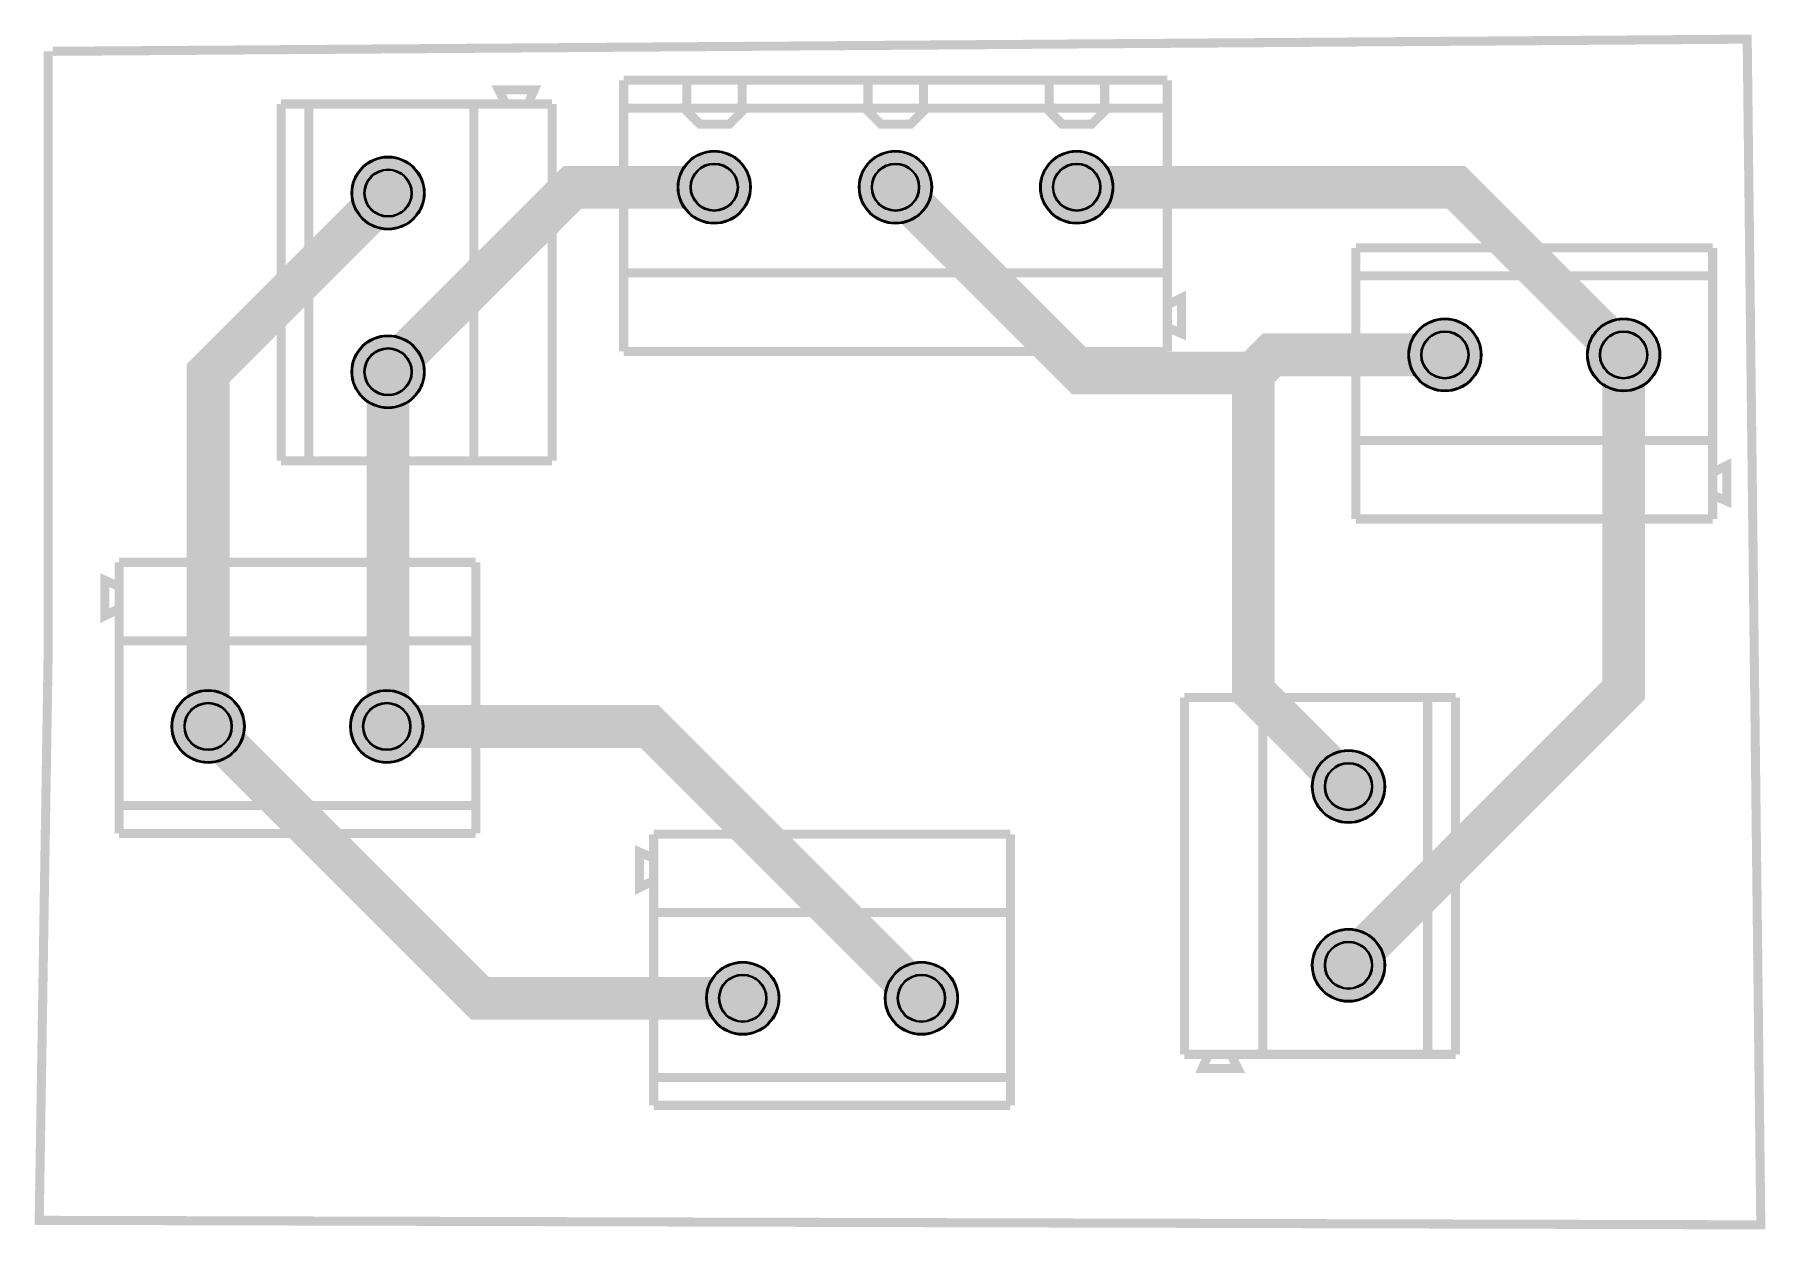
# Model space of a CAD drawing. Header units: millimetres. Extents: x 10 to 58.5, y 40.6 to 74.1.
import ezdxf

# ---------------------------------------------------------------- set-up
doc = ezdxf.new("R2010")
doc.units = ezdxf.units.MM
for name, color, linetype, true_color in [('BoardOutLine', 7, 'Continuous', 0xff00ff), ('BottomLayer', 7, 'Continuous', 0x0000ff), ('BottomSolderMaskLayer', 7, 'Continuous', 0xaa00ff), ('Multi-Layer', 7, 'Continuous', 0xc0c0c0), ('TopSilkLayer', 7, 'Continuous', 0xffcc00), ('TopSolderMaskLayer', 7, 'Continuous', 0x800080)]:
    doc.layers.add(name, color=color, linetype=linetype, true_color=true_color)

msp = doc.modelspace()

# ---------------------------------------------------------------- hatches: boundary and pattern name
at = {"layer": 'BottomSolderMaskLayer'}
for points in [[(28.058, 69.85, 1), (30.108, 69.85, 1)], [(33.138, 69.85, 1), (35.188, 69.85, 1)], [(38.218, 69.85, 1), (40.268, 69.85, 1)], [(18.914, 69.688, 1), (20.964, 69.688, 1)], [(48.54, 65.151, 1), (50.591, 65.151, 1)], [(53.549, 65.151, 1), (55.6, 65.151, 1)], [(18.914, 64.679, 1), (20.964, 64.679, 1)], [(13.869, 54.737, 1), (15.92, 54.737, 1)], [(18.878, 54.737, 1), (20.929, 54.737, 1)], [(45.838, 53.051, 1), (47.888, 53.051, 1)], [(45.838, 48.042, 1), (47.888, 48.042, 1)], [(28.855, 47.117, 1), (30.906, 47.117, 1)], [(33.864, 47.117, 1), (35.915, 47.117, 1)]]:
    msp.add_hatch(color=256, dxfattribs=at).paths.add_polyline_path(points)
at = {"layer": 'Multi-Layer'}
for points in [[(28.083, 69.85, 1), (30.083, 69.85, 1)], [(33.163, 69.85, 1), (35.163, 69.85, 1)], [(38.243, 69.85, 1), (40.243, 69.85, 1)], [(18.939, 69.688, 1), (20.939, 69.688, 1)], [(48.566, 65.151, 1), (50.566, 65.151, 1)], [(53.575, 65.151, 1), (55.575, 65.151, 1)], [(18.939, 64.679, 1), (20.939, 64.679, 1)], [(13.895, 54.737, 1), (15.895, 54.737, 1)], [(18.903, 54.737, 1), (20.903, 54.737, 1)], [(45.863, 53.051, 1), (47.863, 53.051, 1)], [(45.863, 48.042, 1), (47.863, 48.042, 1)], [(28.881, 47.117, 1), (30.881, 47.117, 1)], [(33.89, 47.117, 1), (35.89, 47.117, 1)]]:
    msp.add_hatch(color=256, dxfattribs=at).paths.add_polyline_path(points)
at = {"layer": 'TopSolderMaskLayer'}
for points in [[(28.058, 69.85, 1), (30.108, 69.85, 1)], [(33.138, 69.85, 1), (35.188, 69.85, 1)], [(38.218, 69.85, 1), (40.268, 69.85, 1)], [(18.914, 69.688, 1), (20.964, 69.688, 1)], [(48.54, 65.151, 1), (50.591, 65.151, 1)], [(53.549, 65.151, 1), (55.6, 65.151, 1)], [(18.914, 64.679, 1), (20.964, 64.679, 1)], [(13.869, 54.737, 1), (15.92, 54.737, 1)], [(18.878, 54.737, 1), (20.929, 54.737, 1)], [(45.838, 53.051, 1), (47.888, 53.051, 1)], [(45.838, 48.042, 1), (47.888, 48.042, 1)], [(28.855, 47.117, 1), (30.906, 47.117, 1)], [(33.864, 47.117, 1), (35.915, 47.117, 1)]]:
    msp.add_hatch(color=256, dxfattribs=at).paths.add_polyline_path(points)

# ---------------------------------------------------------------- linework, layer by layer
at = {"layer": 'BoardOutLine', "const_width": 0.254}
msp.add_lwpolyline([(10.541, 73.66), (58.039, 74.001), (58.42, 40.767), (10.16, 40.894), (10.414, 57.023), (10.414, 73.66)], dxfattribs=at)
at = {"layer": 'BottomLayer', "const_width": 1.2}
for points in [[(29.083, 69.85), (25.11, 69.85), (19.939, 64.679)], [(34.163, 69.85), (39.37, 64.643), (44.196, 64.643)], [(39.243, 69.85), (49.876, 69.85), (54.575, 65.151)], [(19.939, 69.688), (14.895, 64.643), (14.895, 54.737)], [(44.196, 64.643), (44.704, 65.151), (49.566, 65.151)], [(54.575, 65.151), (54.575, 55.753), (46.863, 48.042)], [(19.939, 64.679), (19.939, 54.773), (19.904, 54.737)], [(44.196, 64.643), (44.196, 55.718), (46.863, 53.051)], [(14.895, 54.737), (22.515, 47.117), (29.881, 47.117)], [(19.903, 54.737), (27.269, 54.737), (34.89, 47.117)]]:
    msp.add_lwpolyline(points, dxfattribs=at)
at = {"layer": 'BottomSolderMaskLayer'}
for centre, radius in [((29.083, 69.85), 1.025), ((34.163, 69.85), 1.025), ((39.243, 69.85), 1.025), ((19.939, 69.688), 1.025), ((19.939, 69.688), 0.667), ((29.083, 69.85), 0.667), ((34.163, 69.85), 0.667), ((39.243, 69.85), 0.667), ((49.566, 65.151), 1.025), ((54.575, 65.151), 1.025), ((19.939, 64.679), 1.025), ((49.566, 65.151), 0.667), ((54.575, 65.151), 0.667), ((19.939, 64.679), 0.667), ((14.895, 54.737), 1.025), ((14.895, 54.737), 0.667), ((19.903, 54.737), 1.025), ((19.903, 54.737), 0.667), ((46.863, 53.051), 1.025), ((46.863, 53.051), 0.667), ((46.863, 48.042), 1.025), ((46.863, 48.042), 0.667), ((29.881, 47.117), 1.025), ((34.89, 47.117), 1.025), ((29.881, 47.117), 0.667), ((34.89, 47.117), 0.667)]:
    msp.add_circle(centre, radius, dxfattribs=at)
at = {"layer": 'Multi-Layer'}
for centre, radius in [((29.083, 69.85), 1), ((34.163, 69.85), 1), ((39.243, 69.85), 1), ((19.939, 69.688), 1), ((29.083, 69.85), 0.65), ((34.163, 69.85), 0.65), ((39.243, 69.85), 0.65), ((19.939, 69.688), 0.65), ((49.566, 65.151), 1), ((54.575, 65.151), 1), ((19.939, 64.679), 1), ((49.566, 65.151), 0.65), ((54.575, 65.151), 0.65), ((19.939, 64.679), 0.65), ((14.895, 54.737), 1), ((14.895, 54.737), 0.65), ((19.903, 54.737), 1), ((19.903, 54.737), 0.65), ((46.863, 53.051), 1), ((46.863, 53.051), 0.65), ((46.863, 48.042), 1), ((46.863, 48.042), 0.65), ((29.881, 47.117), 1), ((34.89, 47.117), 1), ((29.881, 47.117), 0.65), ((34.89, 47.117), 0.65)]:
    msp.add_circle(centre, radius, dxfattribs=at)
at = {"layer": 'TopSilkLayer', "const_width": 0.254}
for points in [[(26.543, 65.25), (26.543, 72.85)], [(41.783, 72.85), (26.543, 72.85)], [(28.313, 72.84), (28.313, 71.982), (28.674, 71.621), (29.504, 71.621)], [(29.867, 72.84), (29.867, 71.982), (29.507, 71.621), (28.676, 71.621)], [(33.393, 72.84), (33.393, 71.982), (33.754, 71.621), (34.584, 71.621)], [(34.947, 72.84), (34.947, 71.982), (34.587, 71.621), (33.756, 71.621)], [(38.473, 72.84), (38.473, 71.982), (38.834, 71.621), (39.664, 71.621)], [(40.027, 72.84), (40.027, 71.982), (39.667, 71.621), (38.836, 71.621)], [(41.783, 65.25), (41.783, 72.85)], [(24.539, 72.183), (16.939, 72.183)], [(16.939, 72.183), (16.939, 62.183)], [(17.721, 72.183), (17.721, 62.183)], [(22.34, 72.183), (22.34, 62.183)], [(23.865, 72.188), (24.039, 72.583), (23.039, 72.583), (23.236, 72.188)], [(24.539, 72.183), (24.539, 62.183)], [(41.783, 72.068), (26.543, 72.068)], [(47.07, 60.551), (47.07, 68.151)], [(57.07, 68.151), (47.07, 68.151)], [(57.07, 60.551), (57.07, 68.151)], [(41.783, 67.449), (26.543, 67.449)], [(57.07, 67.369), (47.07, 67.369)], [(41.783, 65.924), (42.183, 65.75), (42.183, 66.75), (41.783, 66.553)], [(41.783, 65.25), (26.543, 65.25)], [(57.07, 62.75), (47.07, 62.75)], [(24.539, 62.183), (16.939, 62.183)], [(57.075, 61.225), (57.47, 61.051), (57.47, 62.051), (57.075, 61.854)], [(57.07, 60.551), (47.07, 60.551)], [(12.399, 59.337), (22.399, 59.337)], [(12.399, 59.337), (12.399, 51.737)], [(22.399, 59.337), (22.399, 51.737)], [(12.394, 58.663), (11.999, 58.837), (11.999, 57.837), (12.394, 58.034)], [(12.399, 57.138), (22.399, 57.138)], [(42.263, 45.546), (42.263, 55.546)], [(42.263, 55.546), (49.863, 55.546)], [(44.462, 45.546), (44.462, 55.546)], [(49.081, 45.546), (49.081, 55.546)], [(49.863, 45.546), (49.863, 55.546)], [(12.399, 52.519), (22.399, 52.519)], [(12.399, 51.737), (22.399, 51.737)], [(27.385, 51.717), (37.385, 51.717)], [(27.385, 51.717), (27.385, 44.117)], [(37.385, 51.717), (37.385, 44.117)], [(27.38, 51.043), (26.985, 51.217), (26.985, 50.217), (27.38, 50.414)], [(27.385, 49.518), (37.385, 49.518)], [(42.263, 45.546), (49.863, 45.546)], [(42.937, 45.541), (42.763, 45.146), (43.763, 45.146), (43.566, 45.541)], [(27.385, 44.899), (37.385, 44.899)], [(27.385, 44.117), (37.385, 44.117)]]:
    msp.add_lwpolyline(points, dxfattribs=at)
at = {"layer": 'TopSolderMaskLayer'}
for centre, radius in [((29.083, 69.85), 1.025), ((34.163, 69.85), 1.025), ((39.243, 69.85), 1.025), ((19.939, 69.688), 1.025), ((19.939, 69.688), 0.667), ((29.083, 69.85), 0.667), ((34.163, 69.85), 0.667), ((39.243, 69.85), 0.667), ((49.566, 65.151), 1.025), ((54.575, 65.151), 1.025), ((19.939, 64.679), 1.025), ((49.566, 65.151), 0.667), ((54.575, 65.151), 0.667), ((19.939, 64.679), 0.667), ((14.895, 54.737), 1.025), ((14.895, 54.737), 0.667), ((19.903, 54.737), 1.025), ((19.903, 54.737), 0.667), ((46.863, 53.051), 1.025), ((46.863, 53.051), 0.667), ((46.863, 48.042), 1.025), ((46.863, 48.042), 0.667), ((29.881, 47.117), 1.025), ((34.89, 47.117), 1.025), ((29.881, 47.117), 0.667), ((34.89, 47.117), 0.667)]:
    msp.add_circle(centre, radius, dxfattribs=at)

doc.saveas('drawing.dxf')
